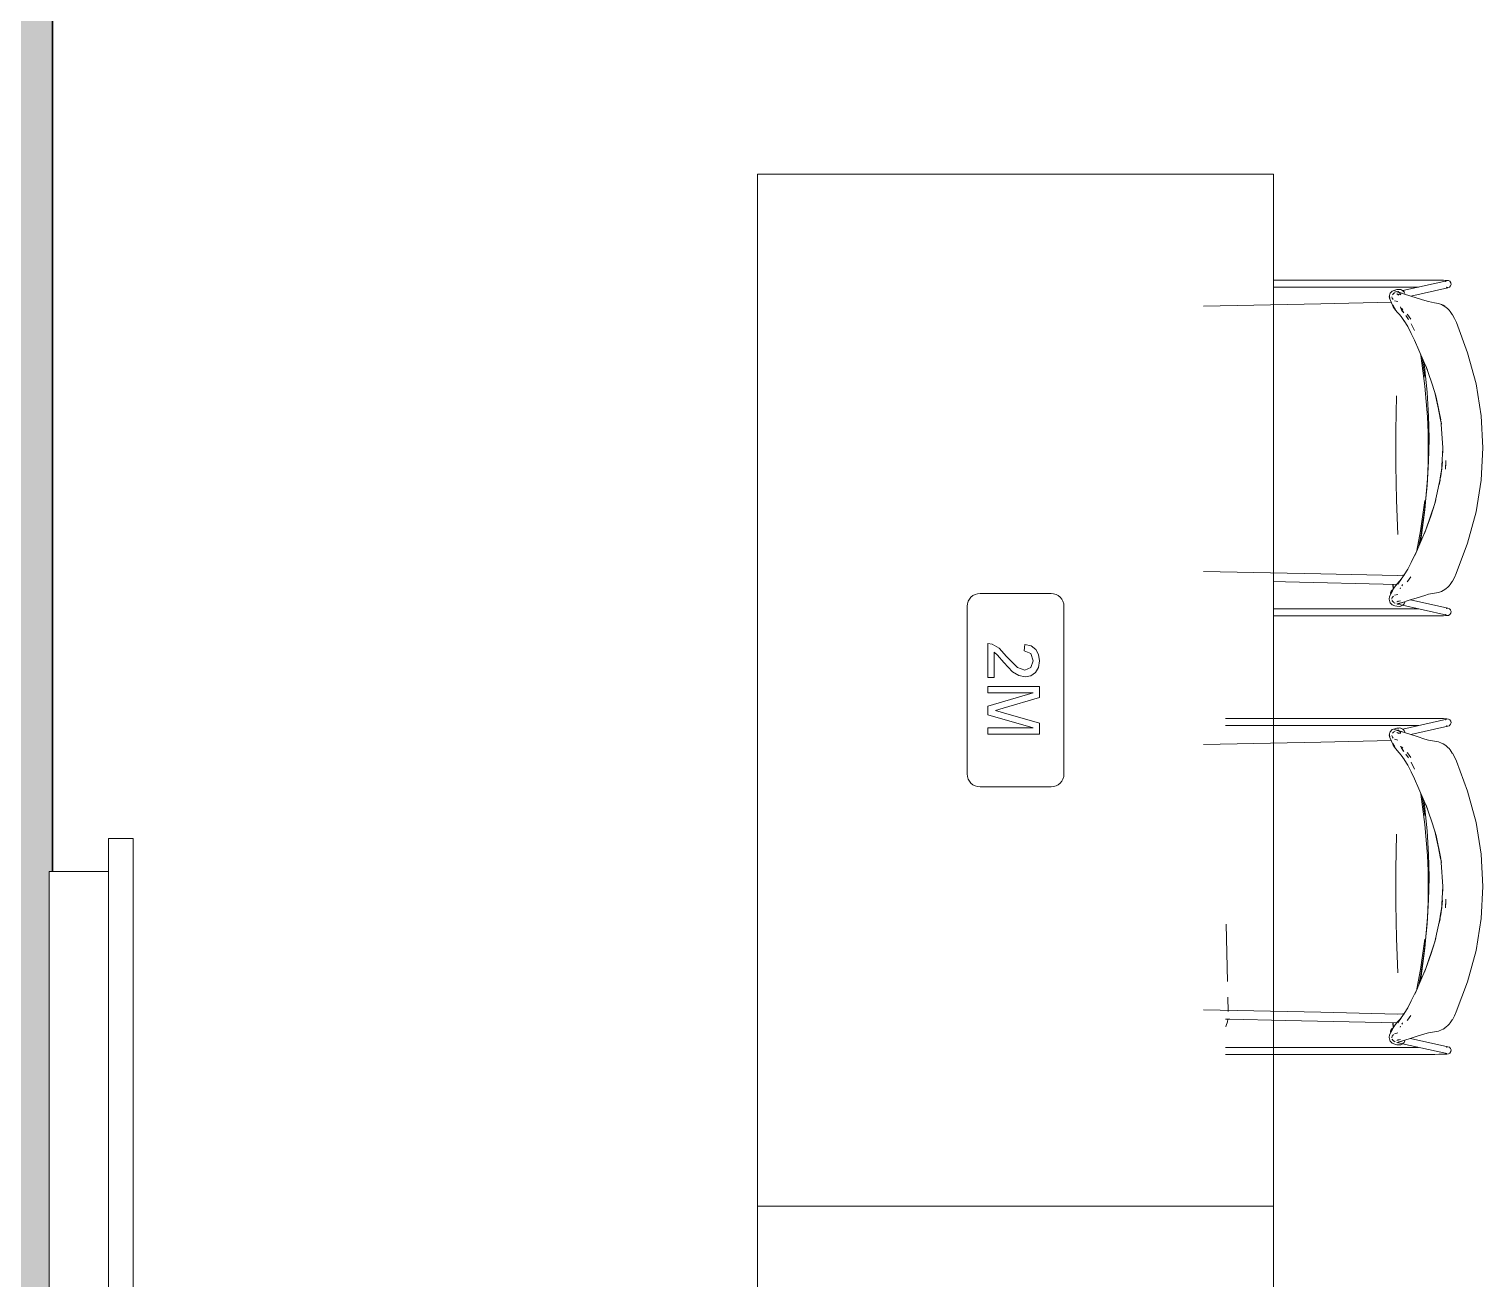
# Model space of a CAD drawing. Header units: millimetres. Extents: x 155927 to 317870, y -36033 to 97293.
# Drawn here: x 210704 to 212959, y 23305 to 25243 of the extents above; entities that cross this region are included whole.
import ezdxf

# ---------------------------------------------------------------- set-up
doc = ezdxf.new("R2010")
doc.units = ezdxf.units.MM
doc.header["$MEASUREMENT"] = 0
for name, color, linetype, lineweight in [('A-WALL', 7, 'CONTINUOUS', 9), ('A-WALL-PATT', 7, 'CONTINUOUS', 9), ('E-ELEC-EQPM', 8, 'CONTINUOUS', 9), ('G-IMPT', 8, 'CONTINUOUS', 9), ('I-FURN', 8, 'CONTINUOUS', 9)]:
    doc.layers.add(name, color=color, linetype=linetype, lineweight=lineweight)

msp = doc.modelspace()

# ---------------------------------------------------------------- hatches: boundary and pattern name
at = {"layer": 'A-WALL-PATT'}
msp.add_hatch(color=256, dxfattribs=at).paths.add_polyline_path([(210618.8, 15107.6), (210740.8, 15107.6), (210740.8, 20716.3), (210735.8, 20716.3), (210735.8, 22275.7), (210740.8, 22275.7), (210740.8, 22377.3), (210735.8, 22377.3), (210735.8, 23936.7), (210740.8, 23936.7), (210740.8, 26907.6), (210618.8, 26907.6), (210618.8, 24146), (210673, 24146), (210673, 22014.6), (210618.8, 22014.6), (210618.8, 20817), (210673, 20817), (210673, 18685.6), (210618.8, 18685.6), (210618.8, 17008.8), (210645.8, 17008.8), (210645.8, 15808.8), (210618.8, 15808.8), (210618.8, 15606.6)], flags=0)

# ---------------------------------------------------------------- linework, layer by layer
at = {"layer": 'A-WALL', "lineweight": 30}
msp.add_line((210740.8, 23936.7), (210740.8, 26307.6), dxfattribs=at)
at = {"layer": 'E-ELEC-EQPM'}
for p, q in [((210865.8, 23987.5), (210827.7, 23987.5)), ((210827.7, 23987.5), (210827.7, 23936.7)), ((210865.8, 23987.5), (210827.7, 23987.5)), ((210827.7, 23987.5), (210827.7, 22326.5)), ((210865.8, 22326.5), (210865.8, 23987.5)), ((210865.8, 22326.5), (210865.8, 23987.5)), ((210827.7, 23936.7), (210735.8, 23936.7)), ((210735.8, 23936.7), (210735.8, 22377.3)), ((210827.7, 23936.7), (210735.8, 23936.7)), ((210735.8, 23936.7), (210735.8, 22377.3))]:
    msp.add_line(p, q, dxfattribs=at)
at = {"layer": 'G-IMPT'}
for p, q in [((212634.4, 24853.7), (212884.5, 24853.7)), ((212902.9, 24852.6), (212834.7, 24837.3)), ((212884.5, 24853.7), (212890.7, 24853.7)), ((212897.9, 24853.5), (212890.7, 24853.7)), ((212903.1, 24853.2), (212897.9, 24853.5)), ((212902.9, 24852.6), (212900.7, 24851.6)), ((212900.7, 24851.6), (212900.9, 24851.8)), ((212905.6, 24852.9), (212903.1, 24853.2)), ((212905.6, 24852.9), (212907.9, 24851.7)), ((212907.9, 24851.7), (212909.4, 24849.6)), ((212909, 24844.8), (212909.8, 24846.9)), ((212909.4, 24849.6), (212909.8, 24846.9)), ((212859.4, 24842.9), (212634.4, 24842.9)), ((212813.5, 24827.7), (212814.7, 24832)), ((212813.5, 24827.7), (212814.8, 24824.1)), ((212814, 24829.1), (212814.8, 24824.1)), ((212814, 24829.1), (212814.5, 24824.5)), ((212814.5, 24824.5), (212817.5, 24818.5)), ((212814.7, 24832), (212815.2, 24833.3)), ((212815.2, 24833.3), (212818.3, 24836.5)), ((212817.9, 24827.4), (212818.1, 24825.8)), ((212818.6, 24824.9), (212818.1, 24825.8)), ((212822.5, 24837.9), (212818.3, 24836.5)), ((212818.6, 24824.9), (212820.1, 24823.3)), ((212818.7, 24830.9), (212820.7, 24833.2)), ((212821.3, 24833.5), (212822.9, 24834.2)), ((212822.4, 24833.9), (212821.3, 24833.5)), ((212822.4, 24833.9), (212821.3, 24833.5)), ((212822.2, 24836.7), (212827.8, 24835.1)), ((212822.2, 24836.7), (212830.1, 24834.3)), ((212822.5, 24837.9), (212825.7, 24838.9)), ((212825.5, 24835.3), (212833.6, 24833.2)), ((212825.5, 24835.3), (212832.3, 24833.5)), ((212825.6, 24832.1), (212828, 24830.9)), ((212825.6, 24832.1), (212831.1, 24830.5)), ((212825.7, 24838.9), (212828.5, 24839)), ((212828.5, 24835.9), (212826.6, 24835.5)), ((212826.8, 24831.9), (212828, 24830.9)), ((212826.8, 24831.9), (212828.3, 24830.4)), ((212826.9, 24835.9), (212829, 24834.5)), ((212826.9, 24835.9), (212830.1, 24834.3)), ((212828.3, 24830.4), (212827.4, 24831.5)), ((212827.8, 24835.1), (212836, 24832.5)), ((212828.5, 24839), (212829.8, 24839.1)), ((212829, 24834.5), (212830.6, 24832.7)), ((212831.5, 24838.8), (212829.8, 24839.1)), ((212831.6, 24830.9), (212830.6, 24832.7)), ((212831.5, 24838.8), (212834.9, 24837.2)), ((212831.5, 24838.8), (212831.8, 24838.8)), ((212831.5, 24838.8), (212834.7, 24837.3)), ((212834.9, 24837.2), (212831.8, 24838.8)), ((212833.6, 24833.2), (212832.3, 24833.5)), ((212836.5, 24835.5), (212834.7, 24837.3)), ((212834.9, 24837.2), (212834.7, 24837.3)), ((212834.7, 24837.3), (212836.8, 24835.3)), ((212836.5, 24835.5), (212834.9, 24837.2)), ((212857.2, 24825.8), (212836, 24832.5)), ((212836.9, 24835.1), (212836.8, 24835.3)), ((212838, 24832.8), (212836.9, 24835.1)), ((212838, 24832.8), (212838, 24832.7)), ((212847.1, 24828.9), (212904.4, 24841.8)), ((212869.2, 24821.9), (212857.2, 24825.8)), ((212902.1, 24842.5), (212904.7, 24842.1)), ((212902.4, 24842.4), (212904.7, 24842.1)), ((212904.4, 24841.8), (212907, 24842.6)), ((212907, 24842.6), (212907.2, 24842.9)), ((212909, 24844.8), (212907.2, 24842.9)), ((212707.6, 24817), (212525.8, 24813.3)), ((212817, 24819.5), (212707.6, 24817)), ((212820, 24812.4), (212817.5, 24818.5)), ((212821.7, 24810.6), (212819.2, 24815.2)), ((212824, 24806.9), (212819.2, 24815.2)), ((212820, 24812.4), (212821.9, 24809.3)), ((212821.7, 24810.6), (212824, 24806.9)), ((212821.9, 24809.3), (212826.2, 24803.9)), ((212822.1, 24821.7), (212827, 24820.3)), ((212826.2, 24803.9), (212829.1, 24800.7)), ((212832.8, 24807.7), (212831.1, 24810.9)), ((212831.1, 24810.9), (212833.1, 24807.1)), ((212832, 24811.2), (212831.4, 24812.3)), ((212832.8, 24807.7), (212833.1, 24807.1)), ((212832.8, 24807.7), (212834.1, 24805.5)), ((212832.8, 24807.7), (212834.5, 24804.9)), ((212832.9, 24810), (212835, 24807.6)), ((212834.1, 24805.5), (212834.5, 24804.9)), ((212836.1, 24803.3), (212834.4, 24805.8)), ((212834.4, 24805.8), (212836.4, 24802.8)), ((212836.1, 24803.3), (212836.4, 24802.8)), ((212874.8, 24820.2), (212869.2, 24821.9)), ((212874.8, 24820.2), (212884, 24818.6)), ((212884, 24818.6), (212890, 24817.5)), ((212890, 24817.5), (212895, 24815.7)), ((212896, 24815.2), (212895, 24815.7)), ((212900.2, 24812.7), (212895, 24815.7)), ((212897.3, 24814.5), (212895, 24815.7)), ((212896, 24815.2), (212900.2, 24812.7)), ((212899.8, 24813), (212897.3, 24814.5)), ((212900.2, 24812.7), (212899.8, 24813)), ((212900.2, 24812.7), (212902.2, 24811.2)), ((212902.2, 24811.2), (212904.1, 24809.5)), ((212904.7, 24809), (212904.1, 24809.5)), ((212904.7, 24809), (212906.5, 24807.1)), ((212908.2, 24805.1), (212906.5, 24807.1)), ((212908.2, 24805.1), (212911.6, 24800.2)), ((212832.2, 24796.9), (212829.1, 24800.7)), ((212832.2, 24796.9), (212837.6, 24789.6)), ((212837.1, 24790.3), (212837.6, 24789.6)), ((212837.1, 24790.3), (212842.5, 24781.4)), ((212839.7, 24798.5), (212843.7, 24792.6)), ((212839.7, 24798.5), (212842.4, 24794.5)), ((212841.5, 24801), (212841.9, 24800.5)), ((212847.2, 24793.2), (212841.9, 24800.5)), ((212843.7, 24792.6), (212842.4, 24794.5)), ((212847.9, 24770.9), (212842.5, 24781.4)), ((212847.7, 24785.7), (212853.2, 24775.4)), ((212847.7, 24785.7), (212848.2, 24784.8)), ((212853.2, 24775.4), (212848.2, 24784.8)), ((212911.8, 24799.9), (212911.6, 24800.2)), ((212911.8, 24799.9), (212914.9, 24794.3)), ((212917.9, 24787.8), (212914.9, 24794.3)), ((212935.4, 24741), (212917.9, 24787.8)), ((212853.2, 24760.3), (212847.9, 24770.9)), ((212853.2, 24760.3), (212873.1, 24713.9)), ((212862.8, 24736.6), (212862.3, 24739.2)), ((212869.2, 24689.3), (212862.8, 24736.6)), ((212935.4, 24741), (212948.4, 24692.6)), ((212864.9, 24733), (212869, 24703.3)), ((212864.9, 24733), (212869, 24703.3)), ((212867.4, 24727.1), (212868.6, 24719.5)), ((212872.7, 24679.7), (212868.6, 24719.5)), ((212879.1, 24695.3), (212870.5, 24720.4)), ((212870.5, 24720.4), (212873.1, 24713.9)), ((212869.2, 24689.3), (212873, 24641.4)), ((212879.1, 24695.3), (212884.3, 24679.1)), ((212948.4, 24692.6), (212956.5, 24643.2)), ((212824.8, 24674.3), (212823.8, 24620.3)), ((212872.7, 24679.7), (212874.8, 24642.7)), ((212886.5, 24672.2), (212884.3, 24679.1)), ((212884.6, 24679.2), (212886.5, 24672.2)), ((212884.6, 24679.2), (212893.9, 24636.7)), ((212893.5, 24636.7), (212886.5, 24672.2)), ((212886.5, 24672.2), (212893.9, 24636.7)), ((212873, 24641.4), (212873.9, 24617.4)), ((212875.1, 24626.4), (212874.8, 24642.7)), ((212875.1, 24626.4), (212875.5, 24607.5)), ((212894.6, 24630.3), (212893.5, 24636.7)), ((212894.4, 24630.3), (212894.1, 24634.4)), ((212894.6, 24630.3), (212894.2, 24633.8)), ((212894.4, 24630.3), (212896.8, 24593.3)), ((212959.1, 24593.3), (212956.5, 24643.2)), ((212823.8, 24566.3), (212823.8, 24620.3)), ((212874.3, 24593.3), (212873.9, 24617.4)), ((212875.1, 24588.7), (212875.5, 24607.5)), ((212873.9, 24569.2), (212874.3, 24593.3)), ((212874.8, 24572.4), (212875.1, 24588.7)), ((212896.9, 24593.3), (212894.6, 24556.4)), ((212896.9, 24593.3), (212896.8, 24585.9)), ((212896.8, 24593.3), (212896.8, 24585.9)), ((212959.1, 24593.3), (212956.5, 24543.4)), ((212823.8, 24566.3), (212824.8, 24512.4)), ((212872.7, 24535.3), (212874.8, 24572.4)), ((212873, 24545.2), (212873.9, 24569.2)), ((212893.5, 24550.3), (212895.1, 24561.3)), ((212893.9, 24549.9), (212896.3, 24571.6)), ((212893.9, 24549.9), (212895.1, 24561.3)), ((212894.6, 24556.4), (212895.1, 24561.3)), ((212896.3, 24571.6), (212895.1, 24561.3)), ((212901.1, 24560.2), (212901.8, 24573.8)), ((212901.6, 24570.4), (212901.1, 24560.2)), ((212868.6, 24495.6), (212872.7, 24535.3)), ((212873, 24545.2), (212869.2, 24497.4)), ((212893.9, 24549.9), (212884.6, 24507.4)), ((212891.4, 24536.2), (212893.5, 24550.3)), ((212891.4, 24536.2), (212892.7, 24543.3)), ((212948.4, 24494), (212956.5, 24543.4)), ((212826.9, 24459.2), (212824.8, 24512.4)), ((212862.5, 24464.6), (212869, 24511.8)), ((212869, 24511.8), (212862.5, 24464.5)), ((212886, 24512.6), (212884.4, 24507.4)), ((212884.6, 24507.4), (212886, 24512.6)), ((212862.7, 24456.4), (212868.6, 24495.6)), ((212869.2, 24497.4), (212862.8, 24450.1)), ((212870.4, 24466.3), (212878.5, 24487.7)), ((212870.5, 24466.3), (212884.6, 24507.4)), ((212870.5, 24466.3), (212878.5, 24487.7)), ((212884.6, 24507.4), (212878.5, 24487.7)), ((212878.5, 24487.7), (212884.4, 24507.4)), ((212948.4, 24494), (212935.4, 24445.6)), ((212870.5, 24466.3), (212853.3, 24426.3)), ((212862.5, 24464.6), (212856.8, 24434.4)), ((212856.8, 24434.4), (212862.5, 24464.5)), ((212868.3, 24460.5), (212870.5, 24466.3)), ((212868.3, 24460.5), (212870.4, 24466.3)), ((212862.7, 24456.4), (212859.8, 24441.3)), ((212862.8, 24450.1), (212862.2, 24446.9)), ((212935.4, 24445.6), (212917.8, 24398.7)), ((212847.9, 24415.7), (212853.2, 24426.3)), ((212857.4, 24435.6), (212853.2, 24426.3)), ((212857.4, 24435.6), (212853.3, 24426.3)), ((212525.6, 24401.8), (212707.6, 24398.1)), ((212826.4, 24395.4), (212707.6, 24398.1)), ((212834.8, 24395.9), (212826.4, 24395.4)), ((212832.2, 24389.7), (212837.6, 24397)), ((212837.7, 24396.5), (212834.8, 24395.9)), ((212842.5, 24405.3), (212837.1, 24396.3)), ((212837.6, 24397), (212837.1, 24396.3)), ((212847.9, 24415.7), (212842.5, 24405.3)), ((212917.8, 24398.7), (212914.9, 24392.4)), ((212634.4, 24386), (212652.9, 24385.6)), ((212825.9, 24381.7), (212652.9, 24385.6)), ((212820, 24374.2), (212817.8, 24369.4)), ((212819.5, 24381.9), (212819.8, 24373.8)), ((212820.2, 24374.6), (212819.9, 24381.9)), ((212820.2, 24374.6), (212819.9, 24380.8)), ((212820, 24374.2), (212821.9, 24377.3)), ((212821.9, 24377.3), (212826.2, 24382.8)), ((212829.1, 24386), (212826.2, 24382.8)), ((212827.1, 24381.9), (212832.7, 24390.2)), ((212827.1, 24381.9), (212832.2, 24389.7)), ((212829.1, 24386), (212832.7, 24390.2)), ((212831.4, 24376.4), (212830.8, 24375)), ((212833.1, 24379.6), (212834.1, 24381.2)), ((212834.5, 24381.7), (212834.1, 24381.2)), ((212841.5, 24385.6), (212841.9, 24386.1)), ((212841.9, 24386.1), (212847.2, 24393.4)), ((212899.8, 24373.7), (212897.3, 24372.1)), ((212900.2, 24373.9), (212899.8, 24373.7)), ((212900.2, 24373.9), (212902.2, 24375.4)), ((212902.2, 24375.4), (212904.7, 24377.6)), ((212904.7, 24377.6), (212906.5, 24379.5)), ((212908.2, 24381.6), (212906.5, 24379.5)), ((212911.6, 24386.4), (212908.2, 24381.6)), ((212911.6, 24386.4), (212911.8, 24386.7)), ((212914.9, 24392.4), (212911.8, 24386.7)), ((212814.4, 24363), (212813.5, 24358.9)), ((212814.7, 24354.7), (212813.5, 24358.9)), ((212814.4, 24363), (212818.8, 24371.4)), ((212815.2, 24353.3), (212814.7, 24354.7)), ((212818.3, 24350.1), (212815.2, 24353.3)), ((212817.8, 24369.4), (212818.8, 24371.4)), ((212817.8, 24358.6), (212817.9, 24359.2)), ((212818.3, 24361.2), (212817.9, 24359.2)), ((212818.6, 24361.8), (212818.3, 24361.2)), ((212819.5, 24355.1), (212818.3, 24356.7)), ((212818.3, 24356.7), (212819.1, 24355.6)), ((212818.5, 24356.1), (212820.7, 24353.5)), ((212818.6, 24361.8), (212820.2, 24363.6)), ((212819.5, 24355.1), (212819.1, 24355.6)), ((212822.4, 24352.8), (212821.3, 24353.2)), ((212822.4, 24352.7), (212821.3, 24353.2)), ((212823, 24352.4), (212821.3, 24353.2)), ((212822.2, 24365), (212827, 24366.3)), ((212825.5, 24354.6), (212831.1, 24356.1)), ((212825.5, 24354.6), (212827.6, 24355.5)), ((212825.5, 24351.4), (212833.6, 24353.4)), ((212833, 24353.2), (212825.5, 24351.4)), ((212826.5, 24351.2), (212826.1, 24351.3)), ((212826.5, 24351.2), (212826.2, 24351.3)), ((212826.5, 24351.2), (212826.2, 24351.3)), ((212826.5, 24351.2), (212828.5, 24350.8)), ((212827.9, 24355.8), (212826.8, 24354.8)), ((212826.8, 24354.8), (212827.6, 24355.5)), ((212830.1, 24352.3), (212826.9, 24350.8)), ((212829, 24352.1), (212826.9, 24350.8)), ((212827.9, 24355.8), (212827.3, 24355.1)), ((212827.8, 24351.5), (212833.6, 24353.4)), ((212830.1, 24352.3), (212827.8, 24351.5)), ((212833, 24353.2), (212844.7, 24357)), ((212834.9, 24349.5), (212836.8, 24351.4)), ((212838, 24353.9), (212836.8, 24351.4)), ((212838, 24353.8), (212836.8, 24351.4)), ((212836.9, 24351.6), (212836.8, 24351.4)), ((212836.9, 24351.6), (212838, 24353.9)), ((212838, 24353.8), (212838, 24353.9)), ((212844.7, 24357), (212857.2, 24360.9)), ((212904.4, 24344.8), (212846.9, 24357.7)), ((212857.2, 24360.9), (212869.2, 24364.7)), ((212874.8, 24366.4), (212869.2, 24364.7)), ((212884, 24368), (212874.8, 24366.4)), ((212884, 24368), (212890, 24369.1)), ((212895, 24370.9), (212890, 24369.1)), ((212895, 24370.9), (212897.3, 24372.1)), ((212634.3, 24343.8), (212859.4, 24343.8)), ((212634.3, 24332.9), (212884.5, 24332.9)), ((212818.3, 24350.1), (212822.5, 24348.7)), ((212825.7, 24347.7), (212822.5, 24348.7)), ((212825.7, 24347.7), (212829.8, 24347.5)), ((212831.5, 24347.8), (212829.8, 24347.5)), ((212829.9, 24350.4), (212902.9, 24334)), ((212831.5, 24347.8), (212831.8, 24347.9)), ((212831.8, 24347.9), (212834.7, 24349.3)), ((212834.9, 24349.5), (212834.7, 24349.3)), ((212890.7, 24333), (212884.5, 24332.9)), ((212890.7, 24333), (212897.9, 24333.1)), ((212897.9, 24333.1), (212903.1, 24333.4)), ((212902.9, 24334), (212900.7, 24335)), ((212900.9, 24334.8), (212900.7, 24335)), ((212902.1, 24344.1), (212904.7, 24344.6)), ((212902.4, 24344.3), (212904.7, 24344.6)), ((212903.1, 24333.4), (212905.6, 24333.7)), ((212904.4, 24344.8), (212907, 24344)), ((212905.6, 24333.7), (212907.9, 24334.9)), ((212908.7, 24342.2), (212907, 24344)), ((212907, 24344), (212907.2, 24343.7)), ((212907.9, 24334.9), (212909.4, 24337.1)), ((212908.7, 24342.2), (212909, 24341.9)), ((212909.8, 24339.7), (212909, 24341.9)), ((212909.8, 24339.7), (212909.4, 24337.1)), ((212559.8, 24173.7), (212884.5, 24173.7)), ((212902.9, 24172.6), (212834.7, 24157.3)), ((212884.5, 24173.7), (212890.7, 24173.7)), ((212897.9, 24173.5), (212890.7, 24173.7)), ((212903.1, 24173.2), (212897.9, 24173.5)), ((212902.9, 24172.6), (212900.7, 24171.6)), ((212900.7, 24171.6), (212900.9, 24171.8)), ((212905.6, 24172.9), (212903.1, 24173.2)), ((212905.6, 24172.9), (212907.9, 24171.7)), ((212907.9, 24171.7), (212909.4, 24169.6)), ((212859.4, 24162.9), (212559.8, 24162.9)), ((212813.5, 24147.7), (212814.7, 24152)), ((212813.5, 24147.7), (212814.8, 24144.1)), ((212814, 24149.1), (212814.8, 24144.1)), ((212814, 24149.1), (212814.5, 24144.5)), ((212814.7, 24152), (212815.2, 24153.3)), ((212815.2, 24153.3), (212818.3, 24156.5)), ((212822.5, 24157.9), (212818.3, 24156.5)), ((212818.7, 24150.9), (212820.7, 24153.2)), ((212821.3, 24153.5), (212822.9, 24154.2)), ((212822.5, 24153.9), (212821.3, 24153.5)), ((212822.2, 24156.7), (212827.8, 24155.1)), ((212822.2, 24156.7), (212830.1, 24154.3)), ((212822.5, 24157.9), (212825.7, 24158.9)), ((212825.5, 24155.3), (212833.6, 24153.2)), ((212825.5, 24155.3), (212832.3, 24153.5)), ((212825.6, 24152.1), (212828, 24150.9)), ((212825.6, 24152.1), (212831.1, 24150.5)), ((212825.7, 24158.9), (212828.5, 24159)), ((212828.5, 24155.9), (212826.6, 24155.5)), ((212826.8, 24151.9), (212828, 24150.9)), ((212826.8, 24151.9), (212828.3, 24150.4)), ((212826.9, 24155.9), (212829, 24154.5)), ((212826.9, 24155.9), (212830.1, 24154.3)), ((212828.3, 24150.4), (212827.4, 24151.5)), ((212827.8, 24155.1), (212836, 24152.5)), ((212828.5, 24159), (212829.8, 24159.1)), ((212829, 24154.5), (212830.6, 24152.7)), ((212831.5, 24158.8), (212829.8, 24159.1)), ((212831.6, 24150.9), (212830.6, 24152.7)), ((212831.5, 24158.8), (212834.9, 24157.2)), ((212831.5, 24158.8), (212831.8, 24158.8)), ((212831.5, 24158.8), (212834.7, 24157.3)), ((212834.9, 24157.2), (212831.8, 24158.8)), ((212833.6, 24153.2), (212832.3, 24153.5)), ((212836.5, 24155.5), (212834.7, 24157.3)), ((212834.9, 24157.2), (212834.7, 24157.3)), ((212834.7, 24157.3), (212836.8, 24155.3)), ((212836.5, 24155.5), (212834.9, 24157.2)), ((212857.2, 24145.8), (212836, 24152.5)), ((212836.9, 24155.1), (212836.8, 24155.3)), ((212838, 24152.8), (212836.9, 24155.1)), ((212838, 24152.8), (212838, 24152.7)), ((212847.1, 24148.9), (212904.4, 24161.8)), ((212902.1, 24162.5), (212904.7, 24162.1)), ((212902.4, 24162.4), (212904.7, 24162.1)), ((212904.4, 24161.8), (212907, 24162.6)), ((212907, 24162.6), (212907.2, 24162.9)), ((212909, 24164.8), (212907.2, 24162.9)), ((212909, 24164.8), (212909.8, 24166.9)), ((212909.4, 24169.6), (212909.8, 24166.9)), ((212707.6, 24137), (212525.8, 24133.3)), ((212817, 24139.5), (212707.6, 24137)), ((212814.5, 24144.5), (212817.5, 24138.5)), ((212820, 24132.4), (212817.5, 24138.5)), ((212817.9, 24147.4), (212818.1, 24145.8)), ((212818.6, 24144.9), (212818.1, 24145.8)), ((212818.6, 24144.9), (212820.1, 24143.3)), ((212821.7, 24130.6), (212819.2, 24135.2)), ((212824, 24126.9), (212819.2, 24135.2)), ((212820, 24132.4), (212821.9, 24129.3)), ((212821.7, 24130.6), (212824, 24126.9)), ((212821.9, 24129.3), (212826.2, 24123.9)), ((212822.1, 24141.7), (212827, 24140.3)), ((212832.8, 24127.7), (212831.1, 24130.9)), ((212831.1, 24130.9), (212833.1, 24127.1)), ((212832.8, 24127.7), (212833.1, 24127.1)), ((212832.8, 24127.7), (212834.1, 24125.5)), ((212832.8, 24127.7), (212834.5, 24124.9)), ((212832.9, 24130), (212835, 24127.6)), ((212834.1, 24125.5), (212834.5, 24124.9)), ((212836.1, 24123.3), (212834.4, 24125.8)), ((212834.4, 24125.8), (212836.4, 24122.8)), ((212869.2, 24141.9), (212857.2, 24145.8)), ((212874.8, 24140.2), (212869.2, 24141.9)), ((212874.8, 24140.2), (212884, 24138.6)), ((212884, 24138.6), (212890, 24137.5)), ((212890, 24137.5), (212895, 24135.7)), ((212896, 24135.2), (212895, 24135.7)), ((212900.2, 24132.7), (212895, 24135.7)), ((212897.3, 24134.5), (212895, 24135.7)), ((212896, 24135.2), (212900.2, 24132.7)), ((212899.8, 24133), (212897.3, 24134.5)), ((212900.2, 24132.7), (212899.8, 24133)), ((212900.2, 24132.7), (212902.2, 24131.2)), ((212902.2, 24131.2), (212904.1, 24129.5)), ((212904.7, 24129), (212904.1, 24129.5)), ((212904.7, 24129), (212906.5, 24127.1)), ((212908.2, 24125.1), (212906.5, 24127.1)), ((212826.2, 24123.9), (212829.1, 24120.7)), ((212832.2, 24116.9), (212829.1, 24120.7)), ((212832.2, 24116.9), (212837.6, 24109.6)), ((212836.1, 24123.3), (212836.4, 24122.8)), ((212837.1, 24110.3), (212837.6, 24109.6)), ((212837.1, 24110.3), (212842.5, 24101.4)), ((212839.7, 24118.5), (212843.7, 24112.6)), ((212839.7, 24118.5), (212842.4, 24114.5)), ((212841.5, 24121), (212841.9, 24120.5)), ((212847.2, 24113.2), (212841.9, 24120.5)), ((212843.7, 24112.6), (212842.4, 24114.5)), ((212847.7, 24105.7), (212853.2, 24095.4)), ((212847.7, 24105.7), (212848.2, 24104.8)), ((212853.2, 24095.4), (212848.2, 24104.8)), ((212908.2, 24125.1), (212911.6, 24120.2)), ((212911.8, 24119.9), (212911.6, 24120.2)), ((212911.8, 24119.9), (212914.9, 24114.3)), ((212917.9, 24107.8), (212914.9, 24114.3)), ((212935.4, 24061), (212917.9, 24107.8)), ((212847.9, 24090.9), (212842.5, 24101.4)), ((212853.2, 24080.3), (212847.9, 24090.9)), ((212853.2, 24080.3), (212873.1, 24033.9)), ((212862.8, 24056.6), (212862.3, 24059.2)), ((212935.4, 24061), (212948.4, 24012.6)), ((212869.2, 24009.3), (212862.8, 24056.6)), ((212864.9, 24053), (212869, 24023.3)), ((212864.9, 24053), (212869, 24023.3)), ((212867.4, 24047.1), (212868.6, 24039.5)), ((212872.7, 23999.7), (212868.6, 24039.5)), ((212879.1, 24015.3), (212870.5, 24040.4)), ((212870.5, 24040.4), (212873.1, 24033.9)), ((212879.1, 24015.3), (212884.3, 23999.1)), ((212948.4, 24012.6), (212956.5, 23963.2)), ((212824.8, 23994.3), (212823.8, 23940.3)), ((212869.2, 24009.3), (212873, 23961.4)), ((212872.7, 23999.7), (212874.8, 23962.7)), ((212886.5, 23992.2), (212884.3, 23999.1)), ((212884.6, 23999.2), (212886.5, 23992.2)), ((212884.6, 23999.2), (212893.9, 23956.7)), ((212893.5, 23956.7), (212886.5, 23992.2)), ((212886.5, 23992.2), (212893.9, 23956.7)), ((212873, 23961.4), (212873.9, 23937.4)), ((212875.1, 23946.4), (212874.8, 23962.7)), ((212875.1, 23946.4), (212875.5, 23927.5)), ((212894.6, 23950.3), (212893.5, 23956.7)), ((212894.4, 23950.3), (212894.1, 23954.4)), ((212894.6, 23950.3), (212894.2, 23953.8)), ((212894.4, 23950.3), (212896.8, 23913.3)), ((212959.1, 23913.3), (212956.5, 23963.2)), ((212823.8, 23886.3), (212823.8, 23940.3)), ((212874.3, 23913.3), (212873.9, 23937.4)), ((212875.1, 23908.7), (212875.5, 23927.5)), ((212873.9, 23889.2), (212874.3, 23913.3)), ((212874.8, 23892.4), (212875.1, 23908.7)), ((212896.9, 23913.3), (212894.6, 23876.4)), ((212896.9, 23913.3), (212896.8, 23905.9)), ((212896.8, 23913.3), (212896.8, 23905.9)), ((212959.1, 23913.3), (212956.5, 23863.4)), ((212823.8, 23886.3), (212824.8, 23832.4)), ((212872.7, 23855.3), (212874.8, 23892.4)), ((212873, 23865.2), (212873.9, 23889.2)), ((212893.5, 23870.3), (212895.1, 23881.3)), ((212893.9, 23869.9), (212896.3, 23891.6)), ((212893.9, 23869.9), (212895.1, 23881.3)), ((212894.6, 23876.4), (212895.1, 23881.3)), ((212896.3, 23891.6), (212895.1, 23881.3)), ((212901.1, 23880.2), (212901.8, 23893.8)), ((212901.6, 23889.9), (212901.1, 23880.2)), ((212563.2, 23765.9), (212561.1, 23854.8)), ((212868.6, 23815.6), (212872.7, 23855.3)), ((212873, 23865.2), (212869.2, 23817.4)), ((212893.9, 23869.9), (212884.6, 23827.4)), ((212891.4, 23856.2), (212893.5, 23870.3)), ((212891.4, 23856.2), (212892.7, 23863.3)), ((212948.4, 23814), (212956.5, 23863.4)), ((212826.9, 23779.2), (212824.8, 23832.4)), ((212886, 23832.6), (212884.4, 23827.4)), ((212884.6, 23827.4), (212886, 23832.6)), ((212862.5, 23784.6), (212869, 23831.8)), ((212869, 23831.8), (212862.5, 23784.5)), ((212862.7, 23776.4), (212868.6, 23815.6)), ((212869.2, 23817.4), (212862.8, 23770.1)), ((212870.5, 23786.3), (212884.6, 23827.4)), ((212884.6, 23827.4), (212878.5, 23807.7)), ((212878.5, 23807.7), (212884.4, 23827.4)), ((212948.4, 23814), (212935.4, 23765.6)), ((212870.4, 23786.3), (212878.5, 23807.7)), ((212870.5, 23786.3), (212878.5, 23807.7)), ((212870.5, 23786.3), (212853.3, 23746.3)), ((212862.5, 23784.6), (212856.8, 23754.4)), ((212856.8, 23754.4), (212862.5, 23784.5)), ((212862.7, 23776.4), (212859.8, 23761.3)), ((212862.8, 23770.1), (212862.2, 23766.9)), ((212868.3, 23780.5), (212870.5, 23786.3)), ((212868.3, 23780.5), (212870.4, 23786.3)), ((212935.4, 23765.6), (212917.8, 23718.7)), ((212847.9, 23735.7), (212853.2, 23746.3)), ((212857.4, 23755.6), (212853.2, 23746.3)), ((212857.4, 23755.6), (212853.3, 23746.3)), ((212525.6, 23721.8), (212707.6, 23718.1)), ((212564.2, 23719.4), (212563.7, 23741.6)), ((212842.5, 23725.3), (212837.1, 23716.3)), ((212847.9, 23735.7), (212842.5, 23725.3)), ((212560.1, 23707.5), (212566.4, 23707.4)), ((212561.1, 23697.8), (212560.2, 23695.7)), ((212563, 23703.4), (212561.1, 23697.8)), ((212563.5, 23707.5), (212563, 23703.4)), ((212566.4, 23707.4), (212652.9, 23705.6)), ((212825.9, 23701.7), (212652.9, 23705.6)), ((212826.4, 23715.4), (212707.6, 23718.1)), ((212819.5, 23701.9), (212819.8, 23693.8)), ((212820.2, 23694.6), (212819.9, 23701.9)), ((212820.2, 23694.6), (212819.9, 23701.9)), ((212820, 23694.2), (212821.9, 23697.3)), ((212821.9, 23697.3), (212826.2, 23702.8)), ((212829.1, 23706), (212826.2, 23702.8)), ((212834.8, 23715.9), (212826.4, 23715.4)), ((212827.1, 23701.9), (212832.7, 23710.2)), ((212827.1, 23701.9), (212832.2, 23709.7)), ((212829.1, 23706), (212832.7, 23710.2)), ((212832.2, 23709.7), (212837.6, 23717)), ((212833.1, 23699.6), (212834.1, 23701.2)), ((212834.5, 23701.7), (212834.1, 23701.2)), ((212837.7, 23716.5), (212834.8, 23715.9)), ((212837.6, 23717), (212837.1, 23716.3)), ((212841.5, 23705.6), (212841.9, 23706.1)), ((212841.9, 23706.1), (212847.2, 23713.4)), ((212902.2, 23695.4), (212904.7, 23697.6)), ((212904.7, 23697.6), (212906.5, 23699.5)), ((212908.2, 23701.6), (212906.5, 23699.5)), ((212911.6, 23706.4), (212908.2, 23701.6)), ((212911.6, 23706.4), (212911.8, 23706.7)), ((212914.9, 23712.4), (212911.8, 23706.7)), ((212917.8, 23718.7), (212914.9, 23712.4)), ((212814.4, 23683), (212813.5, 23678.9)), ((212814.7, 23674.7), (212813.5, 23678.9)), ((212814.4, 23683), (212818.8, 23691.4)), ((212815.2, 23673.3), (212814.7, 23674.7)), ((212820, 23694.2), (212817.8, 23689.4)), ((212817.8, 23689.4), (212818.8, 23691.4)), ((212817.8, 23678.6), (212817.9, 23679.2)), ((212818.3, 23681.2), (212817.9, 23679.2)), ((212818.6, 23681.8), (212818.3, 23681.2)), ((212819.5, 23675.1), (212818.3, 23676.7)), ((212818.3, 23676.7), (212819.1, 23675.6)), ((212818.5, 23676.1), (212820.7, 23673.5)), ((212818.6, 23681.8), (212820.2, 23683.6)), ((212819.5, 23675.1), (212819.1, 23675.6)), ((212822.2, 23685), (212827, 23686.3)), ((212825.5, 23674.6), (212831.1, 23676.1)), ((212825.5, 23674.6), (212827.6, 23675.5)), ((212827.9, 23675.8), (212826.8, 23674.8)), ((212826.8, 23674.8), (212827.6, 23675.5)), ((212827.9, 23675.8), (212827.3, 23675.1)), ((212831.4, 23696.4), (212830.8, 23695)), ((212833, 23673.2), (212844.7, 23677)), ((212844.7, 23677), (212857.2, 23680.9)), ((212904.4, 23664.8), (212846.9, 23677.7)), ((212857.2, 23680.9), (212869.2, 23684.7)), ((212874.8, 23686.4), (212869.2, 23684.7)), ((212884, 23688), (212874.8, 23686.4)), ((212884, 23688), (212890, 23689.1)), ((212895, 23690.9), (212890, 23689.1)), ((212895, 23690.9), (212897.3, 23692.1)), ((212899.8, 23693.7), (212897.3, 23692.1)), ((212900.2, 23693.9), (212899.8, 23693.7)), ((212900.2, 23693.9), (212902.2, 23695.4)), ((212560.1, 23663.8), (212859.4, 23663.8)), ((212560.1, 23652.9), (212884.5, 23652.9)), ((212818.3, 23670.1), (212815.2, 23673.3)), ((212818.3, 23670.1), (212822.5, 23668.7)), ((212822.5, 23672.7), (212821.3, 23673.2)), ((212823, 23672.4), (212821.3, 23673.2)), ((212825.7, 23667.7), (212822.5, 23668.7)), ((212825.5, 23671.4), (212833.6, 23673.4)), ((212833, 23673.2), (212825.5, 23671.4)), ((212825.7, 23667.7), (212829.8, 23667.5)), ((212826.5, 23671.2), (212828.5, 23670.8)), ((212830.1, 23672.3), (212826.9, 23670.8)), ((212829, 23672.1), (212826.9, 23670.8)), ((212827.8, 23671.5), (212833.6, 23673.4)), ((212830.1, 23672.3), (212827.8, 23671.5)), ((212831.5, 23667.8), (212829.8, 23667.5)), ((212829.9, 23670.4), (212902.9, 23654)), ((212831.5, 23667.8), (212831.8, 23667.9)), ((212831.8, 23667.9), (212834.7, 23669.3)), ((212834.9, 23669.5), (212834.7, 23669.3)), ((212834.9, 23669.5), (212836.8, 23671.4)), ((212838, 23673.9), (212836.8, 23671.4)), ((212838, 23673.8), (212836.8, 23671.4)), ((212836.9, 23671.6), (212836.8, 23671.4)), ((212836.9, 23671.6), (212838, 23673.9)), ((212838, 23673.8), (212838, 23673.9)), ((212890.7, 23653), (212884.5, 23652.9)), ((212890.7, 23653), (212897.9, 23653.1)), ((212897.9, 23653.1), (212903.1, 23653.4)), ((212902.9, 23654), (212900.7, 23655)), ((212900.9, 23654.8), (212900.7, 23655)), ((212902.1, 23664.1), (212904.7, 23664.6)), ((212902.4, 23664.3), (212904.7, 23664.6)), ((212903.1, 23653.4), (212905.6, 23653.7)), ((212904.4, 23664.8), (212907, 23664)), ((212905.6, 23653.7), (212907.9, 23654.9)), ((212908.7, 23662.2), (212907, 23664)), ((212907, 23664), (212907.2, 23663.7)), ((212907.9, 23654.9), (212909.4, 23657.1)), ((212908.7, 23662.2), (212909, 23661.9)), ((212909.8, 23659.7), (212909, 23661.9)), ((212909.8, 23659.7), (212909.4, 23657.1))]:
    msp.add_line(p, q, dxfattribs=at)
at = {"layer": 'I-FURN'}
for p, q in [((212634.3, 25017.8), (211834.3, 25017.8)), ((211834.3, 25017.8), (211834.3, 23417.7)), ((212634.3, 23417.7), (212634.3, 25017.8)), ((212818.5, 24373.1), (212815.9, 24368.1)), ((212818.5, 24373.1), (212817.6, 24372.3)), ((212818.5, 24373.1), (212817.8, 24369.3)), ((212818.5, 24373.1), (212818.3, 24370.5)), ((212818.5, 24373.1), (212819.7, 24373.3)), ((212818.5, 24373.1), (212818.8, 24371.7)), ((212818.5, 24373.1), (212818.5, 24371.1)), ((212818.5, 24373.1), (212818.7, 24371.4)), ((212289.3, 24367.7), (212179.3, 24367.7)), ((212815.9, 24368.1), (212817.6, 24372.3)), ((212815.9, 24368.1), (212816.8, 24371.4)), ((212815.9, 24368.1), (212816.3, 24370.3)), ((212815.9, 24368.1), (212816, 24369.2)), ((212816.5, 24366.5), (212815.9, 24368.1)), ((212816, 24369.2), (212816.3, 24370.3)), ((212816.3, 24370.3), (212816.8, 24371.4)), ((212817.6, 24372.3), (212816.8, 24371.4)), ((212159.3, 24347.7), (212159.3, 24087.7)), ((212309.3, 24087.7), (212309.3, 24347.7)), ((212198, 24288.8), (212191.1, 24289.9)), ((212191.1, 24289.9), (212191.1, 24237.2)), ((212208.7, 24282.7), (212198, 24288.8)), ((212248.9, 24288.6), (212247.6, 24278.6)), ((212258.6, 24286.2), (212248.9, 24288.6)), ((212265.7, 24280.9), (212258.6, 24286.2)), ((212201.1, 24237.2), (212201.1, 24276.6)), ((212201.1, 24276.6), (212206.3, 24272.1)), ((212206.3, 24272.1), (212215.9, 24260.5)), ((212220.3, 24270.1), (212208.7, 24282.7)), ((212215.9, 24260.5), (212229.7, 24246.1)), ((212237.1, 24252.8), (212220.3, 24270.1)), ((212247.6, 24278.6), (212257.8, 24274.4)), ((212261.4, 24263.2), (212257.7, 24252.6)), ((212257.8, 24274.4), (212261.4, 24263.2)), ((212270, 24273.1), (212265.7, 24280.9)), ((212269.9, 24252.8), (212271.5, 24263)), ((212271.5, 24263), (212270, 24273.1)), ((212229.7, 24246.1), (212239.5, 24240.2)), ((212248.5, 24248.5), (212237.1, 24252.8)), ((212239.5, 24240.2), (212249.1, 24238.4)), ((212257.7, 24252.6), (212248.5, 24248.5)), ((212249.1, 24238.4), (212257.8, 24240.1)), ((212257.8, 24240.1), (212265, 24245)), ((212265, 24245), (212269.9, 24252.8)), ((212191.1, 24237.2), (212201.1, 24237.2)), ((212191.1, 24223.4), (212191.1, 24213.3)), ((212271.5, 24223.4), (212191.1, 24223.4)), ((212271.5, 24206.1), (212271.5, 24223.4)), ((212191.1, 24213.3), (212261.4, 24213.3)), ((212261.4, 24213.3), (212191.1, 24193.1)), ((212191.1, 24193.1), (212191.1, 24179.5)), ((212214.8, 24189.6), (212271.5, 24206.1)), ((212191.1, 24179.5), (212261.4, 24159.3)), ((212203, 24186.3), (212214.8, 24189.6)), ((212215.8, 24182.7), (212203, 24186.3)), ((212271.5, 24166.6), (212215.8, 24182.7)), ((212261.4, 24159.3), (212191.1, 24159.3)), ((212191.1, 24159.3), (212191.1, 24149.3)), ((212191.1, 24149.3), (212271.5, 24149.3)), ((212271.5, 24149.3), (212271.5, 24166.6)), ((212179.3, 24067.7), (212289.3, 24067.7)), ((212818.5, 23693.1), (212815.9, 23688.1)), ((212815.9, 23688.1), (212817.6, 23692.3)), ((212815.9, 23688.1), (212816.8, 23691.4)), ((212815.9, 23688.1), (212816.3, 23690.3)), ((212815.9, 23688.1), (212816, 23689.2)), ((212816.5, 23686.5), (212815.9, 23688.1)), ((212816, 23689.2), (212816.3, 23690.3)), ((212816.3, 23690.3), (212816.8, 23691.4)), ((212817.6, 23692.3), (212816.8, 23691.4)), ((212818.5, 23693.1), (212817.6, 23692.3)), ((212818.5, 23693.1), (212817.8, 23689.3)), ((212818.5, 23693.1), (212818.3, 23690.5)), ((212818.5, 23693.1), (212819.7, 23693.3)), ((212818.5, 23693.1), (212818.8, 23691.7)), ((212818.5, 23693.1), (212818.5, 23691.1)), ((212818.5, 23693.1), (212818.7, 23691.4)), ((212634.3, 23417.7), (211834.3, 23417.7)), ((211834.3, 23417.7), (211834.3, 21817.6)), ((211834.3, 23417.7), (212634.3, 23417.7)), ((212634.3, 21817.6), (212634.3, 23417.7))]:
    msp.add_line(p, q, dxfattribs=at)
for centre, start, end in [((212179.3, 24347.7), 90, 180), ((212289.3, 24347.7), 0, 90), ((212179.3, 24087.7), 180, 270), ((212289.3, 24087.7), 270, 0)]:
    msp.add_arc(centre, 20, start, end, dxfattribs=at)

doc.saveas('drawing.dxf')
